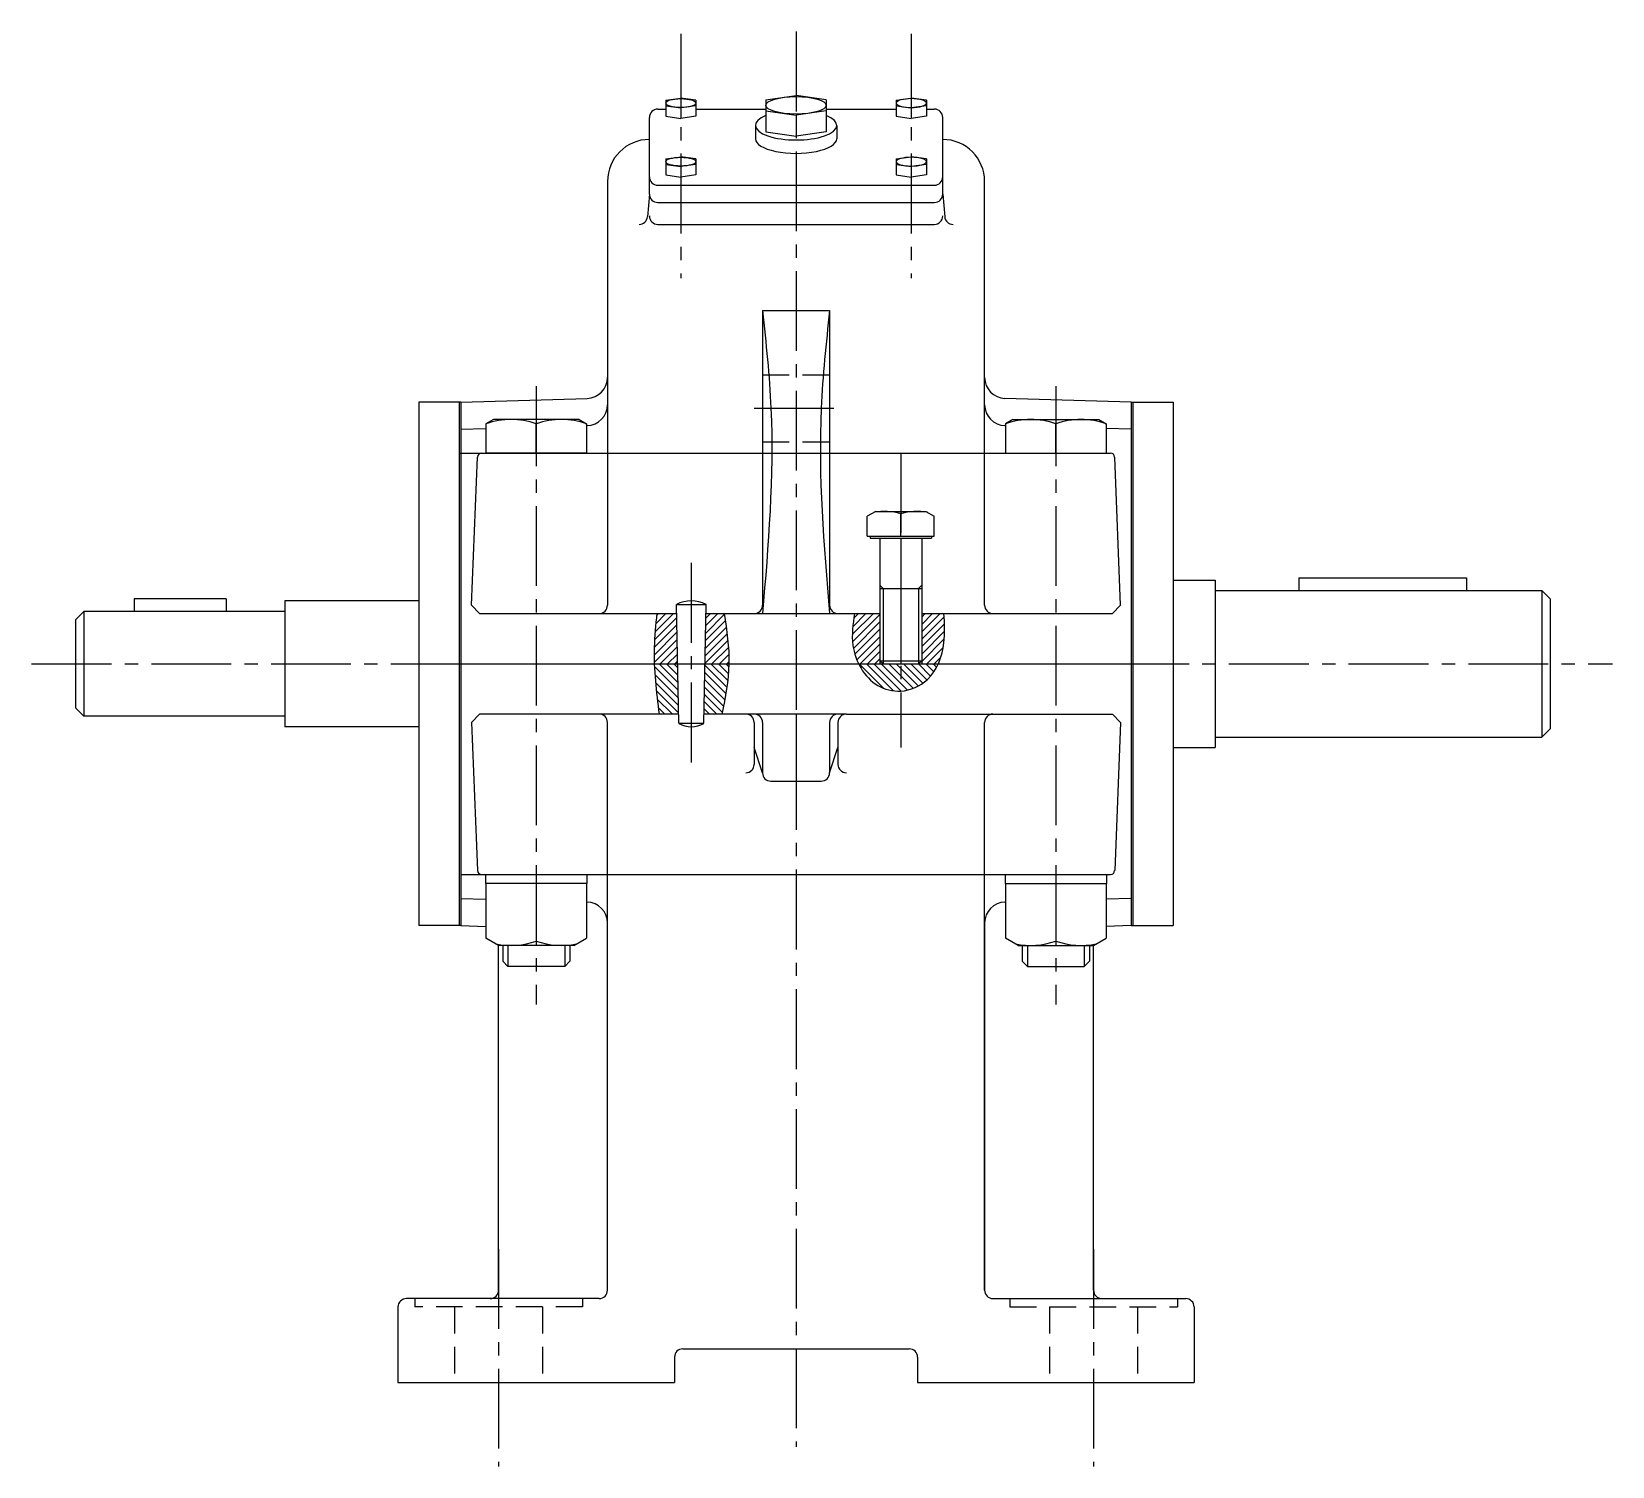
# Model space of a CAD drawing. Header units: inches. Extents: x -601 to 841, y -1711 to 594.
# Drawn here: x 187.1 to 564.4, y -1232.7 to -890.2 of the extents above; entities that cross this region are included whole.
import ezdxf

# ---------------------------------------------------------------- set-up
doc = ezdxf.new("R2010")
doc.units = ezdxf.units.IN
doc.header["$MEASUREMENT"] = 0
doc.linetypes.add('CENTER2', pattern=[28.575, 19.05, -3.175, 3.175, -3.175])
doc.linetypes.add('DASHED2', pattern=[9.525, 6.35, -3.175])
for name, color, linetype in [('中心线', 10, 'CENTER2'), ('剖面层', 4, 'Continuous'), ('粗实线', 5, 'Continuous'), ('虚线', 220, 'DASHED2')]:
    doc.layers.add(name, color=color, linetype=linetype)

msp = doc.modelspace()

# ---------------------------------------------------------------- hatches: boundary and pattern name
at = {"layer": '剖面层'}
h = msp.add_hatch(dxfattribs=at)
h.set_pattern_fill('ANSI31', color=256, scale=10)
h.set_pattern_definition([(45, (-1073.7006, 0), (-0.8838835, 0.8838835), [])])
edge = h.paths.add_edge_path()
edge.add_line((341.02, -1029.09), (336.32, -1029.09))
edge.add_spline(control_points=[(336.32, -1029.09), (336.03, -1031.79), (335.61, -1035.79), (335.65, -1039.79), (335.7, -1041.09)], knot_values=[0, 0, 0, 0, 8.118034, 12.036974, 12.036974, 12.036974, 12.036974], degree=3, periodic=0)
edge.add_line((335.7, -1041.09), (341.26, -1041.09))
edge.add_line((341.26, -1041.09), (341.02, -1029.09))
edge = h.paths.add_edge_path()
edge.add_spline(control_points=[(353.52, -1041.09), (353.61, -1037.1), (353, -1033.1), (352.39, -1029.09)], knot_values=[0, 0, 0, 0, 12.05376, 12.05376, 12.05376, 12.05376], degree=3, periodic=0)
edge.add_line((352.39, -1029.09), (348.07, -1029.09))
edge.add_line((348.07, -1029.09), (347.83, -1041.09))
edge.add_line((347.83, -1041.09), (353.52, -1041.09))
edge = h.paths.add_edge_path()
edge.add_line((389.54, -1029.09), (383.5, -1029.09))
edge.add_spline(control_points=[(383.5, -1029.09), (383.13, -1031.61), (382.53, -1035.61), (383.78, -1039.7), (384.46, -1041.09)], knot_values=[0, 0, 0, 0, 7.606423, 12.065986, 12.065986, 12.065986, 12.065986], degree=3, periodic=0)
edge.add_line((384.46, -1041.09), (389.54, -1041.09))
edge.add_line((389.54, -1041.09), (389.54, -1029.09))
edge = h.paths.add_edge_path()
edge.add_spline(control_points=[(403.48, -1041.09), (404.19, -1039.51), (405.22, -1035.4), (404.97, -1031.4), (404.83, -1029.09)], knot_values=[35.95415, 35.95415, 35.95415, 35.95415, 41.049088, 48.01354, 48.01354, 48.01354, 48.01354], degree=3, periodic=0)
edge.add_line((404.83, -1029.09), (399.54, -1029.09))
edge.add_line((399.54, -1029.09), (399.54, -1041.09))
edge.add_line((399.54, -1041.09), (403.48, -1041.09))
h = msp.add_hatch(dxfattribs=at)
h.set_pattern_fill('ANSI31', color=256, scale=10, angle=90)
h.set_pattern_definition([(135, (-1073.7006, 0), (-0.8838835, -0.8838835), [])])
edge = h.paths.add_edge_path()
edge.add_line((341.26, -1041.09), (335.7, -1041.09))
edge.add_spline(control_points=[(335.7, -1041.09), (335.86, -1045.09), (336.36, -1049.09), (336.86, -1053.09)], knot_values=[12.036974, 12.036974, 12.036974, 12.036974, 24.069677, 24.069677, 24.069677, 24.069677], degree=3, periodic=0)
edge.add_line((336.86, -1053.09), (341.5, -1053.09))
edge.add_line((341.5, -1053.09), (341.26, -1041.09))
edge = h.paths.add_edge_path()
edge.add_spline(control_points=[(351.84, -1053.09), (352.64, -1049.1), (353.44, -1045.1), (353.52, -1041.09)], knot_values=[0, 0, 0, 0, 12.117168, 12.117168, 12.117168, 12.117168], degree=3, periodic=0)
edge.add_line((353.52, -1041.09), (347.83, -1041.09))
edge.add_line((347.83, -1041.09), (347.59, -1053.09))
edge.add_line((347.59, -1053.09), (351.84, -1053.09))
edge = h.paths.add_edge_path()
edge.add_line((394.54, -1041.09), (390.29, -1041.09))
edge.add_line((390.29, -1041.09), (384.46, -1041.09))
edge.add_spline(control_points=[(384.46, -1041.09), (385.5, -1043.22), (388.36, -1046.64), (392.63, -1047.7), (394.54, -1047.59)], knot_values=[12.065986, 12.065986, 12.065986, 12.065986, 18.848784, 24.5216, 24.5216, 24.5216, 24.5216], degree=3, periodic=0)
edge.add_line((394.54, -1047.59), (394.54, -1041.09))
edge = h.paths.add_edge_path()
edge.add_spline(control_points=[(394.54, -1047.59), (396.88, -1047.45), (400.69, -1045.74), (402.84, -1042.5), (403.48, -1041.09)], knot_values=[24.5216, 24.5216, 24.5216, 24.5216, 31.435307, 35.95415, 35.95415, 35.95415, 35.95415], degree=3, periodic=0)
edge.add_line((403.48, -1041.09), (394.54, -1041.09))
edge.add_line((394.54, -1041.09), (394.54, -1047.59))

# ---------------------------------------------------------------- linework, layer by layer
at = {"layer": '中心线'}
for p, q in [((369.54, -890.18), (369.54, -1227.98)), ((342.04, -890.73), (342.04, -949.05)), ((397.04, -890.73), (397.04, -949.05)), ((307.54, -974.84), (307.54, -1122.4)), ((431.54, -974.84), (431.54, -1122.4)), ((359.54, -980.09), (379.47, -980.09)), ((394.54, -990.79), (394.54, -1061.09)), ((344.54, -1017), (344.54, -1065.18)), ((187.1, -1041.09), (564.36, -1041.09)), ((298.54, -1180.79), (298.54, -1232.66)), ((440.54, -1180.79), (440.54, -1232.66))]:
    msp.add_line(p, q, dxfattribs=at)
at = {"layer": '粗实线'}
for p, q in [((336.54, -908.68), (338.45, -908.68)), ((338.45, -906.58), (342.04, -906.06)), ((338.45, -906.58), (338.45, -907.88)), ((338.45, -907.88), (338.45, -910.38)), ((338.45, -907.88), (342.04, -908.4)), ((345.64, -906.58), (342.04, -906.06)), ((345.64, -907.88), (342.04, -908.4)), ((342.04, -908.4), (342.04, -910.91)), ((345.64, -906.58), (345.64, -910.38)), ((345.64, -908.68), (362.35, -908.68)), ((362.35, -906.48), (369.54, -905.44)), ((362.35, -906.48), (362.35, -909.08)), ((362.35, -909.08), (362.35, -914.09)), ((362.35, -909.08), (369.54, -910.12)), ((376.73, -906.48), (369.54, -905.44)), ((376.73, -909.08), (369.54, -910.12)), ((376.73, -906.48), (376.73, -914.09)), ((376.73, -908.68), (393.45, -908.68)), ((393.45, -906.58), (397.04, -906.06)), ((393.45, -906.58), (393.45, -910.38)), ((393.45, -907.88), (397.04, -908.4)), ((400.64, -906.58), (397.04, -906.06)), ((400.64, -907.88), (397.04, -908.4)), ((397.04, -908.4), (397.04, -910.91)), ((400.64, -906.58), (400.64, -907.88)), ((400.64, -907.88), (400.64, -910.38)), ((400.64, -908.68), (402.54, -908.68)), ((334.54, -928.96), (334.54, -910.68)), ((338.45, -910.38), (342.04, -910.91)), ((345.64, -910.38), (342.04, -910.91)), ((359.83, -912.57), (359.83, -915.76)), ((369.54, -910.12), (369.54, -915.13)), ((379.26, -912.57), (379.26, -915.76)), ((393.45, -910.38), (397.04, -910.91)), ((400.64, -910.38), (397.04, -910.91)), ((404.54, -928.96), (404.54, -910.68)), ((362.35, -914.09), (369.54, -915.13)), ((376.73, -914.09), (369.54, -915.13)), ((338.45, -920.57), (342.04, -920.05)), ((345.64, -920.57), (342.04, -920.05)), ((393.45, -920.57), (397.04, -920.05)), ((400.64, -920.57), (397.04, -920.05)), ((338.45, -920.57), (338.45, -921.87)), ((338.45, -921.87), (338.45, -924.37)), ((338.45, -921.87), (342.04, -922.39)), ((345.64, -921.87), (342.04, -922.39)), ((342.04, -922.39), (342.04, -924.9)), ((345.64, -920.57), (345.64, -924.37)), ((393.45, -920.57), (393.45, -924.37)), ((393.45, -921.87), (397.04, -922.39)), ((400.64, -921.87), (397.04, -922.39)), ((397.04, -922.39), (397.04, -924.9)), ((400.64, -920.57), (400.64, -921.87)), ((400.64, -921.87), (400.64, -924.37)), ((324.54, -925.92), (324.54, -1027.09)), ((336.54, -926.86), (402.54, -926.86)), ((338.45, -924.37), (342.04, -924.9)), ((345.64, -924.37), (342.04, -924.9)), ((393.45, -924.37), (397.04, -924.9)), ((400.64, -924.37), (397.04, -924.9)), ((414.54, -1027.09), (414.54, -925.92)), ((334.54, -928.96), (334.07, -934.37)), ((336.54, -930.96), (402.54, -930.96)), ((404.54, -928.96), (405.02, -934.37)), ((336.54, -936.19), (402.54, -936.19)), ((361.54, -956.78), (361.54, -1027.09)), ((361.54, -956.78), (377.54, -956.78)), ((377.54, -956.78), (377.54, -1027.09)), ((279.54, -978.59), (279.54, -1103.59)), ((289.54, -978.59), (279.54, -978.59)), ((289.14, -978.59), (289.14, -1103.59)), ((289.54, -978.59), (319.69, -977.73)), ((289.54, -978.59), (289.54, -1103.59)), ((449.54, -978.59), (419.4, -977.73)), ((449.54, -978.59), (449.54, -1103.59)), ((449.54, -978.59), (459.54, -978.59)), ((449.94, -978.59), (449.94, -1103.59)), ((459.54, -978.59), (459.54, -1103.59)), ((297.31, -982.79), (295.54, -983.81)), ((295.54, -983.81), (295.54, -990.79)), ((317.77, -982.79), (297.31, -982.79)), ((307.54, -990.79), (307.54, -983.81)), ((317.77, -982.79), (319.54, -983.81)), ((319.54, -983.81), (319.54, -990.79)), ((319.54, -984.24), (319.69, -984.23)), ((319.54, -984.24), (319.69, -984.23)), ((419.54, -984.24), (419.4, -984.23)), ((421.31, -982.79), (419.54, -983.81)), ((419.54, -983.81), (419.54, -990.79)), ((421.31, -982.79), (441.77, -982.79)), ((431.54, -990.79), (431.54, -983.81)), ((441.77, -982.79), (443.54, -983.81)), ((443.54, -983.81), (443.54, -990.79)), ((289.54, -985.09), (295.54, -984.92)), ((449.54, -985.09), (443.54, -984.92)), ((289.14, -990.79), (444.58, -990.79)), ((292.1, -1027.09), (293.51, -991.75)), ((319.54, -990.79), (295.54, -990.79)), ((414.54, -990.79), (444.58, -990.79)), ((419.54, -990.79), (443.54, -990.79)), ((443.54, -990.79), (444.58, -990.79)), ((446.99, -1027.09), (445.58, -991.75)), ((388.55, -1004.69), (386.54, -1005.85)), ((386.54, -1010.59), (386.54, -1005.85)), ((388.55, -1004.69), (400.54, -1004.69)), ((394.54, -1010.59), (394.54, -1005.28)), ((400.54, -1004.69), (402.54, -1005.85)), ((402.54, -1010.59), (402.54, -1005.85)), ((386.54, -1010.59), (402.54, -1010.59)), ((387.24, -1010.59), (387.24, -1011.09)), ((401.84, -1010.59), (401.84, -1011.09)), ((387.24, -1011.09), (401.84, -1011.09)), ((389.54, -1011.09), (389.54, -1041.09)), ((394.54, -1011.09), (394.54, -1041.09)), ((399.54, -1011.09), (399.54, -1041.09)), ((390.29, -1023.09), (389.54, -1022.34)), ((398.79, -1023.09), (399.54, -1022.34)), ((459.54, -1021.09), (469.54, -1021.09)), ((469.54, -1021.09), (469.54, -1061.09)), ((489.54, -1020.59), (489.54, -1023.59)), ((489.54, -1020.59), (529.54, -1020.59)), ((529.54, -1020.59), (529.54, -1023.59)), ((233.54, -1025.59), (211.54, -1025.59)), ((211.54, -1025.59), (211.54, -1028.59)), ((233.54, -1025.59), (233.54, -1028.59)), ((279.54, -1026.09), (247.54, -1026.09)), ((247.54, -1026.09), (247.54, -1056.09)), ((389.54, -1023.09), (399.54, -1023.09)), ((390.29, -1023.09), (390.29, -1041.09)), ((398.79, -1023.09), (398.79, -1041.09)), ((469.54, -1023.59), (547.54, -1023.59)), ((547.54, -1023.59), (547.54, -1058.59)), ((547.54, -1023.59), (549.54, -1025.59)), ((549.54, -1025.59), (549.54, -1056.59)), ((199.54, -1028.59), (197.54, -1030.59)), ((247.54, -1028.59), (199.54, -1028.59)), ((199.54, -1028.59), (199.54, -1053.59)), ((294.02, -1029.09), (292.1, -1027.09)), ((294.02, -1029.09), (341.02, -1029.09)), ((341.54, -1055.29), (340.98, -1026.89)), ((340.98, -1026.89), (348.11, -1026.89)), ((347.54, -1055.29), (348.11, -1026.89)), ((348.07, -1029.09), (353.07, -1029.09)), ((353.07, -1029.09), (389.54, -1029.09)), ((399.54, -1029.09), (445.07, -1029.09)), ((445.07, -1029.09), (446.99, -1027.09)), ((197.54, -1030.59), (197.54, -1051.59)), ((289.54, -1041.09), (341.26, -1041.09)), ((347.83, -1041.09), (449.54, -1041.09)), ((389.54, -1040.34), (399.54, -1040.34)), ((390.29, -1041.09), (389.54, -1040.34)), ((390.29, -1041.09), (398.79, -1041.09)), ((398.79, -1041.09), (399.54, -1040.34)), ((199.54, -1053.59), (197.54, -1051.59)), ((247.54, -1053.59), (199.54, -1053.59)), ((279.54, -1056.09), (247.54, -1056.09)), ((294.02, -1053.09), (292.1, -1055.09)), ((292.1, -1055.09), (293.51, -1090.44)), ((341.5, -1053.09), (294.02, -1053.09)), ((324.54, -1190.61), (324.54, -1055.09)), ((341.54, -1055.29), (347.54, -1055.29)), ((352.59, -1053.09), (347.59, -1053.09)), ((381.54, -1053.09), (352.59, -1053.09)), ((359.54, -1055.09), (359.54, -1065.09)), ((361.54, -1055.09), (361.54, -1067.09)), ((369.54, -1053.09), (369.54, -1069.09)), ((377.54, -1055.09), (377.54, -1067.09)), ((379.54, -1055.09), (379.54, -1065.09)), ((381.54, -1053.09), (445.07, -1053.09)), ((414.54, -1190.61), (414.54, -1055.09)), ((445.07, -1053.09), (446.99, -1055.09)), ((446.99, -1055.09), (445.58, -1090.44)), ((469.54, -1058.59), (547.54, -1058.59)), ((547.54, -1058.59), (549.54, -1056.59)), ((361.54, -1067.09), (359.54, -1061.09)), ((377.54, -1067.09), (379.54, -1061.09)), ((459.54, -1061.09), (469.54, -1061.09)), ((363.54, -1069.09), (375.54, -1069.09)), ((289.54, -1091.4), (444.58, -1091.4)), ((295.44, -1091.4), (295.44, -1093.5)), ((319.64, -1093.5), (295.44, -1093.5)), ((295.54, -1093.5), (295.54, -1106.57)), ((307.54, -1093.5), (307.54, -1107.28)), ((319.54, -1093.5), (319.54, -1106.57)), ((319.64, -1091.4), (319.64, -1093.5)), ((419.44, -1091.4), (419.44, -1093.5)), ((419.44, -1091.4), (443.64, -1091.4)), ((419.44, -1093.5), (443.64, -1093.5)), ((419.54, -1093.5), (419.54, -1106.57)), ((431.54, -1093.5), (431.54, -1107.28)), ((431.54, -1093.5), (431.54, -1107.28)), ((443.54, -1093.5), (443.54, -1106.57)), ((443.64, -1091.4), (443.64, -1093.5)), ((289.54, -1097.09), (295.54, -1097.26)), ((449.54, -1097.09), (443.54, -1097.26)), ((319.54, -1097.95), (319.69, -1097.95)), ((419.54, -1097.95), (419.4, -1097.95)), ((289.54, -1103.59), (279.54, -1103.59)), ((289.54, -1103.59), (295.54, -1103.76)), ((414.54, -1102.95), (414.54, -1190.61)), ((449.54, -1103.59), (443.54, -1103.76)), ((449.54, -1103.59), (459.54, -1103.59)), ((298.54, -1108.3), (295.54, -1106.57)), ((298.54, -1190.61), (298.54, -1108.3)), ((316.54, -1108.3), (298.54, -1108.3)), ((299.54, -1108.3), (299.54, -1112.1)), ((300.74, -1108.3), (300.74, -1113.3)), ((314.34, -1108.3), (314.34, -1113.3)), ((315.54, -1108.3), (315.54, -1112.1)), ((316.54, -1108.3), (319.54, -1106.57)), ((422.54, -1108.3), (419.54, -1106.57)), ((422.54, -1108.3), (440.54, -1108.3)), ((423.54, -1108.3), (423.54, -1112.1)), ((424.74, -1108.3), (424.74, -1113.3)), ((438.34, -1108.3), (438.34, -1113.3)), ((439.54, -1108.3), (439.54, -1112.1)), ((440.54, -1108.3), (443.54, -1106.57)), ((440.54, -1190.61), (440.54, -1108.3)), ((300.74, -1113.3), (299.54, -1112.1)), ((314.34, -1113.3), (315.54, -1112.1)), ((424.74, -1113.3), (423.54, -1112.1)), ((438.34, -1113.3), (439.54, -1112.1)), ((314.34, -1113.3), (300.74, -1113.3)), ((424.74, -1113.3), (438.34, -1113.3)), ((274.54, -1194.61), (274.54, -1212.61)), ((296.54, -1192.61), (276.54, -1192.61)), ((322.54, -1192.61), (296.54, -1192.61)), ((416.54, -1192.61), (442.54, -1192.61)), ((442.54, -1192.61), (462.54, -1192.61)), ((464.54, -1194.61), (464.54, -1212.61)), ((340.54, -1206.61), (340.54, -1212.61)), ((342.54, -1204.61), (396.54, -1204.61)), ((398.54, -1206.61), (398.54, -1212.61)), ((274.54, -1212.61), (340.54, -1212.61)), ((398.54, -1212.61), (464.54, -1212.61))]:
    msp.add_line(p, q, dxfattribs=at)
for centre, radius, start, end in [((336.54, -910.68), 2, 90, 180), ((402.54, -910.68), 2, 0, 90), ((334.54, -925.92), 10, 90, 180), ((404.54, -925.92), 10, 0, 90), ((336.54, -924.86), 2, 180, 270), ((402.54, -924.86), 2, 270, 0), ((336.54, -928.96), 2, 180, 270), ((402.54, -928.96), 2, 270, 0), ((332.08, -934.19), 2, 270, 355), ((336.54, -934.19), 2, 180, 270), ((402.54, -934.19), 2, 270, 0), ((407.01, -934.19), 2, 185, 270), ((319.54, -972.73), 5, 271.6366, 0), ((419.54, -972.73), 5, 180, 268.3634), ((319.54, -979.23), 5, 271.6366, 0), ((419.54, -979.23), 5, 180, 268.3634), ((301.54, -1000.91), 18.13, 70.6714, 109.3286), ((313.54, -1000.91), 18.13, 70.6714, 109.3286), ((425.54, -1000.91), 18.13, 70.6714, 109.3286), ((437.54, -1000.91), 18.13, 70.6714, 109.3286), ((294.5, -991.79), 1, 90, 177.7233), ((444.58, -991.79), 1, 2.2767, 90), ((390.54, -1018.53), 13.84, 73.1983, 99.7402), ((398.54, -1018.53), 13.84, 80.2598, 106.8017), ((344.54, -1034.45), 8.36, 64.7248, 115.2752), ((322.54, -1027.09), 2, 270, 0), ((359.54, -1027.09), 2, 270, 0), ((379.54, -1027.09), 2, 180, 270), ((416.54, -1027.09), 2, 180, 270), ((322.54, -1055.09), 2, 0, 90), ((344.54, -1050.07), 6.03, 240.1372, 299.8628), ((357.54, -1055.09), 2, 0, 90), ((359.54, -1055.09), 2, 0, 90), ((379.54, -1055.09), 2, 90, 180), ((381.54, -1055.09), 2, 90, 180), ((416.54, -1055.09), 2, 90, 180), ((357.54, -1065.09), 2, 270, 0), ((363.54, -1067.09), 2, 180, 270), ((375.54, -1067.09), 2, 270, 0), ((381.54, -1065.09), 2, 180, 270), ((294.5, -1090.4), 1, 182.2767, 270), ((444.58, -1090.4), 1, 270, 357.7233), ((319.54, -1102.95), 5, 0, 88.3634), ((419.54, -1102.95), 5, 91.6366, 180), ((301.54, -1090.17), 18.13, 258.4189, 289.3286), ((313.54, -1090.17), 18.13, 250.6714, 281.5811), ((425.54, -1090.17), 18.13, 258.4189, 289.3286), ((437.54, -1090.17), 18.13, 250.6714, 281.5811), ((296.54, -1190.61), 2, 270, 0), ((322.54, -1190.61), 2, 270, 0), ((416.54, -1190.61), 2, 180, 270), ((442.54, -1190.61), 2, 180, 270), ((276.54, -1194.61), 2, 90, 180), ((462.54, -1194.61), 2, 0, 90), ((342.54, -1206.61), 2, 90, 180), ((396.54, -1206.61), 2, 360, 90)]:
    msp.add_arc(centre, radius, start, end, dxfattribs=at)
for centre, major_axis in [((342.04, -907.23), (-3.6, 0)), ((369.54, -907.78), (-7.19, 0)), ((342.04, -921.22), (-3.6, 0))]:
    msp.add_ellipse(centre, major_axis=major_axis, ratio=0.29167, dxfattribs=at)
at = {"layer": '粗实线', "extrusion": (0, 0, -1)}
for centre in [(397.04, -907.23), (397.04, -921.22)]:
    msp.add_ellipse(centre, major_axis=(3.6, 0), ratio=0.29167, dxfattribs=at)
at = {"layer": '粗实线'}
for centre, start_param, end_param in [((369.54, -912.57), 5.545789, 10.162174), ((369.54, -915.76), 6.283185, 9.424778)]:
    msp.add_ellipse(centre, major_axis=(-9.71, 0), ratio=0.358142, start_param=start_param, end_param=end_param, dxfattribs=at)
for points in [[(361.54, -956.78), (363.54, -980.09), (361.54, -1029.09)], [(377.54, -956.78), (375.54, -980.09), (377.54, -1029.09)], [(336.32, -1029.09), (335.68, -1037.19), (336.86, -1053.09)], [(352.39, -1029.09), (353.52, -1041.09), (351.84, -1053.09)], [(383.5, -1029.09), (383.11, -1036.69), (389.03, -1046.24), (394.54, -1047.59), (400.88, -1044.82), (404.83, -1036.06), (404.83, -1029.09)]]:
    msp.add_spline(points, degree=3, dxfattribs=at)
at = {"layer": '虚线'}
for p, q in [((361.54, -972.09), (377.54, -972.09)), ((361.54, -988.09), (377.54, -988.09)), ((278.54, -1192.61), (278.54, -1194.61)), ((318.54, -1194.61), (278.54, -1194.61)), ((288.04, -1194.61), (288.04, -1212.61)), ((309.04, -1194.61), (309.04, -1212.61)), ((318.54, -1192.61), (318.54, -1194.61)), ((420.54, -1192.61), (420.54, -1194.61)), ((420.54, -1194.61), (460.54, -1194.61)), ((430.04, -1194.61), (430.04, -1212.61)), ((451.04, -1194.61), (451.04, -1212.61)), ((460.54, -1192.61), (460.54, -1194.61))]:
    msp.add_line(p, q, dxfattribs=at)

doc.saveas('drawing.dxf')
